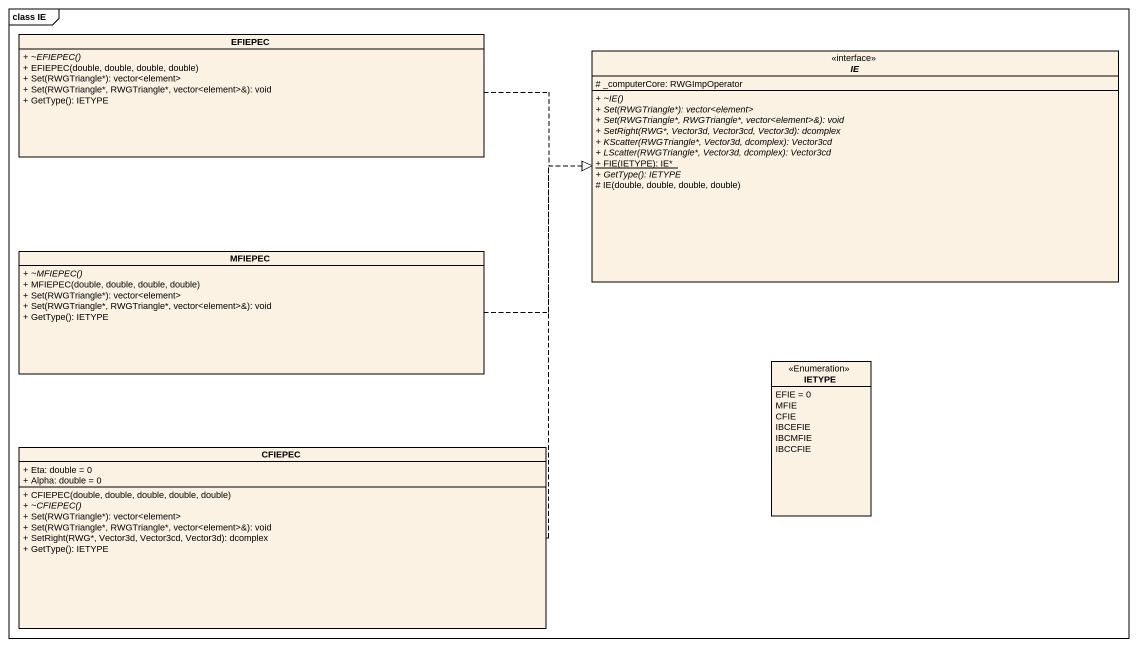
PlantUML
@startuml
mainframe class IE
hide circle
hide empty members
skinparam classAttributeIconSize 0
class EFIEPEC {
  {abstract} + ~EFIEPEC()
  + EFIEPEC(double, double, double, double)
  + Set(RWGTriangle*): vector<element>
  + Set(RWGTriangle*, RWGTriangle*, vector<element>&): void
  + GetType(): IETYPE
}
interface IE {
  # _computerCore: RWGImpOperator
  {abstract} + ~IE()
  {abstract} + Set(RWGTriangle*): vector<element>
  {abstract} + Set(RWGTriangle*, RWGTriangle*, vector<element>&): void
  {abstract} + SetRight(RWG*, Vector3d, Vector3cd, Vector3d): dcomplex
  {abstract} + KScatter(RWGTriangle*, Vector3d, dcomplex): Vector3cd
  {abstract} + LScatter(RWGTriangle*, Vector3d, dcomplex): Vector3cd
  {static} + FIE(IETYPE): IE*
  {abstract} + GetType(): IETYPE
  # IE(double, double, double, double)
}
class MFIEPEC {
  {abstract} + ~MFIEPEC()
  + MFIEPEC(double, double, double, double)
  + Set(RWGTriangle*): vector<element>
  + Set(RWGTriangle*, RWGTriangle*, vector<element>&): void
  + GetType(): IETYPE
}
enum IETYPE <<Enumeration>> {
  EFIE = 0
  MFIE
  CFIE
  IBCEFIE
  IBCMFIE
  IBCCFIE
}
class CFIEPEC {
  + Eta: double = 0
  + Alpha: double = 0
  + CFIEPEC(double, double, double, double, double)
  {abstract} + ~CFIEPEC()
  + Set(RWGTriangle*): vector<element>
  + Set(RWGTriangle*, RWGTriangle*, vector<element>&): void
  + SetRight(RWG*, Vector3d, Vector3cd, Vector3d): dcomplex
  + GetType(): IETYPE
}
EFIEPEC .right.|> IE
MFIEPEC .right.|> IE
CFIEPEC .up.|> IE
@enduml
